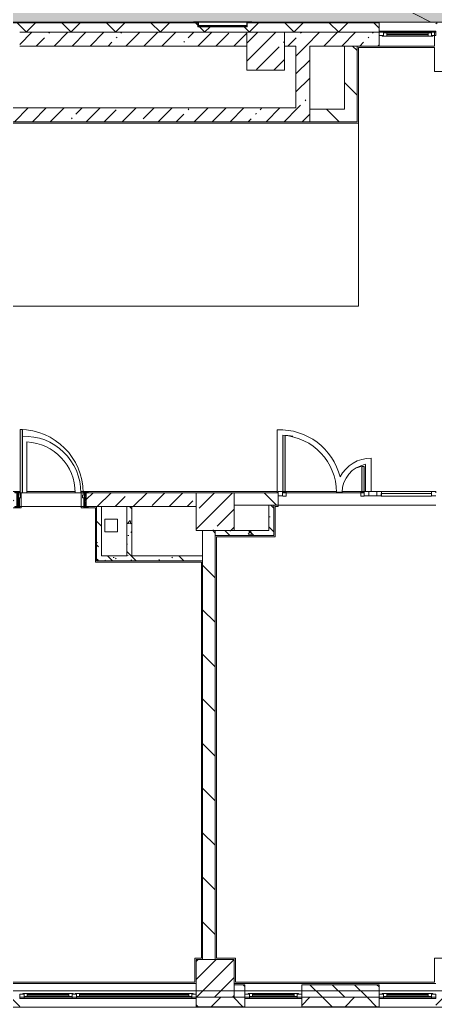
# Model space of a CAD drawing. Header units: millimetres. Extents: x 81382 to 274816, y -8553 to 29000.
# Drawn here: x 174217 to 180806, y -258 to 15398 of the extents above; entities that cross this region are included whole.
import ezdxf

# ---------------------------------------------------------------- set-up
doc = ezdxf.new("R2010")
doc.units = ezdxf.units.MM
for name, color, linetype, lineweight in [('A-DETL-2', 7, 'Continuous', 5), ('A-GENM', 7, 'Continuous', 5), ('A-GLAZ-3', 7, 'Continuous', 5), ('A-GLAZ-CURT-2', 7, 'Continuous', 5), ('A-GLAZ-CWMG-2', 7, 'Continuous', 5), ('A-WALL', 7, 'Continuous', 9), ('A-WALL-2', 7, 'Continuous', 5), ('I-WALL-2', 7, 'Continuous', 5), ('S-COLS-1', 7, 'Continuous', 5), ('Оси', 7, 'Continuous', 9)]:
    doc.layers.add(name, color=color, linetype=linetype, lineweight=lineweight)
doc.layers.add('A-DETL-GENF-2', color=7, linetype='Continuous', lineweight=9, true_color=0xc0c0c0, transparency=0.4)
for name, color, linetype, lineweight, true_color in [('A-DETL-GENF-3', 7, 'Continuous', 5, 0xaaaaaa), ('A-DOOR-5', 7, 'Continuous', 5, 0xe2e2e2), ('A-DOOR-6', 7, 'Continuous', 5, 0xaaaaaa), ('A-DOOR-FRAM-4', 7, 'Continuous', 5, 0xe2e2e2), ('A-DOOR-FRAM-6', 7, 'Continuous', 5, 0xaaaaaa), ('A-FLOR-1', 7, 'Continuous', 5, 0xb7b7b7), ('A-FLOR-2', 7, 'Continuous', 5, 0xaaaaaa), ('A-GENM-1', 7, 'Continuous', 5, 0x737373), ('A-WALL-3', 7, 'Continuous', 5, 0x737373), ('I-WALL-4', 7, 'Continuous', 5, 0x787878)]:
    doc.layers.add(name, color=color, linetype=linetype, lineweight=lineweight, true_color=true_color)
pattern_1 = [(45, (147806.5, 0), (-353.5534, 353.5534), []), (135, (147806.5, 0), (-353.5534, -353.5534), [])]
pattern_2 = [(135, (147806.5, 0), (-353.5534, -353.5534), [])]
pattern_3 = [(135, (147806.5, 0), (-377.171, -377.171), [533.4, -88.9, 17.78, -88.9]), (135, (147806.5, 376.94), (-377.171, -377.171), []), (50, (147806.5, 0), (637.6445, -55.787), [66.675, -733.425]), (355, (147806.5, 0), (-123.35, 668.699), [53.34, -586.74]), (100.451, (147859.6, -4.65), (514.299, 612.908), [56.665, -623.315]), (46.184, (147806.5, 177.8), (948.776, -147.15), [100.012, -1100.137]), (96.636, (147885.6, 165.5), (830.91, 865.997), [84.998, -934.973]), (351.184, (147806.5, 177.8), (830.918, 865.988), [80.01, -880.11]), (21, (147895.4, 133.35), (530.651, -357.928), [66.675, -733.425]), (326, (147895.4, 133.35), (216.308, 644.658), [53.34, -586.74]), (71.451, (147939.6, 103.5), (746.96, 286.724), [56.665, -623.315]), (37.5, (147806.5, 0), (10.8105, 295.9426), [16.764, -562.864, 16.764, -578.866, -588.962]), (37.5, (147806.5, 0), (10.8105, 295.9426), [-1175.258, 16.764, -572.198]), (7.5, (147806.5, 0), (233.869, 350.6318), [16.764, -322.834, 16.764, -549.529, -224.472]), (7.5, (147806.5, 0), (233.869, 350.6318), [-905.891, 16.764, -207.708]), (327.5, (147608.24, 0), (474.5678, -20.0513), [16.764, -205.486, 16.764, -676.656, -920.115]), (327.5, (147608.24, 0), (474.5678, -20.0513), [-915.67, 16.764, -903.351]), (317.5, (147519.34, 0), (518.452, 88.9934), [16.764, -272.161, 16.764, -443.738, -653.415]), (317.5, (147519.34, 0), (518.452, 88.9934), [-749.427, 16.764, -636.651])]
pattern_4 = [(45, (147806.5, 0), (-285.123, 285.123), []), (45, (148091.6, 0), (-285.123, 285.123), [504.031, -100.806, 16.764, -84.042])]

# ---------------------------------------------------------------- blocks, each defined once
blk = doc.blocks.new('BSC_Колонна _Прямоугольная - 600х600-23286269-3_6_3_птичка')
at = {"layer": 'S-COLS-1'}
h = blk.add_hatch(dxfattribs=at)
h.set_pattern_fill('FP_41', color=256, style=0, pattern_type=2)
h.set_pattern_definition([(45, (-29509.74, -7600), (-285.123, 285.123), []), (45, (-29224.6, -7600), (-285.123, 285.123), [504.031, -100.806, 16.764, -84.042])])
h.paths.add_polyline_path([(-300, -300), (300, -300), (300, 300), (-300, 300)])
for p, q in [((300, 300), (-300, 300)), ((-300, 300), (-300, -300)), ((300, -300), (300, 300)), ((-300, -300), (300, -300))]:
    blk.add_line(p, q, dxfattribs=at)
blk = doc.blocks.new('BSC_Колонна _Прямоугольная - 600х600-V20-3_6_3_птичка')
at = {"layer": 'S-COLS-1'}
h = blk.add_hatch(dxfattribs=at)
h.set_pattern_fill('FP_48', color=256, style=0, pattern_type=2)
h.set_pattern_definition([(45, (-29509.74, -200), (-285.123, 285.123), []), (45, (-29224.6, -200), (-285.123, 285.123), [504.031, -100.806, 16.764, -84.042])])
h.paths.add_polyline_path([(-300, -300), (300, -300), (300, 300), (-300, 300), (-300, -60)])
for p, q in [((300, 300), (-300, 300)), ((-300, 300), (-300, -300)), ((300, -300), (300, 300)), ((-300, -300), (300, -300))]:
    blk.add_line(p, q, dxfattribs=at)
blk = doc.blocks.new('BSC_Колонна _Прямоугольная - 600х600-V68-3_6_3_птичка')
at = {"layer": 'S-COLS-1'}
h = blk.add_hatch(dxfattribs=at)
h.set_pattern_fill('FP_93', color=256, style=0, pattern_type=2)
h.set_pattern_definition([(45, (-30310, -14900), (-285.123, 285.123), []), (45, (-30024.88, -14900), (-285.123, 285.123), [504.031, -100.806, 16.764, -84.042])])
h.paths.add_polyline_path([(-300, -300), (300, -300), (300, 300), (-300, 300), (-300, -1)])
for p, q in [((300, 300), (-300, 300)), ((-300, 300), (-300, -300)), ((300, -300), (300, 300)), ((-300, -300), (300, -300))]:
    blk.add_line(p, q, dxfattribs=at)
blk = doc.blocks.new('120_Окно_СКБ_1Ст - 120_Окно_СКБ_1Ст 900х2500_h_-22445987-3_6_3_птичка')
at = {"layer": 'A-GLAZ-3'}
for p, q in [((-450, -127), (-450, -57)), ((-450, -57), (-380, -57)), ((450, -57), (-450, -57)), ((-380, -127), (-450, -127)), ((-450, -127), (-400, -127)), ((-380, -127), (-400, -127)), ((-400, -127), (-400, -137)), ((-400, -137), (400, -137)), ((400, -137), (-400, -137)), ((-380, -57), (-380, -127)), ((380, -87), (-380, -87)), ((-380, -87), (-380, -127)), ((-330, -137), (-330, -87)), ((-330, -107), (330, -107)), ((330, -117), (-330, -117)), ((330, -137), (330, -87)), ((380, -127), (380, -57)), ((380, -57), (450, -57)), ((380, -127), (380, -87)), ((450, -127), (380, -127)), ((400, -127), (380, -127)), ((400, -127), (450, -127)), ((400, -137), (400, -127)), ((450, -57), (450, -127))]:
    blk.add_line(p, q, dxfattribs=at)
blk = doc.blocks.new('120_Окно_СКБ_2Ст - 120_Окно_СКБ_2Ст 2800х2500_створка_-22445922-3_6_3_птичка')
at = {"layer": 'A-GLAZ-3'}
for p, q in [((-1400, -127), (-1400, -57)), ((-1400, -57), (-1330, -57)), ((1400, -57), (-1400, -57)), ((-1330, -127), (-1400, -127)), ((-1400, -127), (-1350, -127)), ((-1330, -127), (-1350, -127)), ((-1350, -127), (-1350, -137)), ((-1350, -137), (520, -137)), ((520, -137), (-1350, -137)), ((-1330, -57), (-1330, -127)), ((500, -87), (-1330, -87)), ((-1330, -87), (-1330, -127)), ((-1280, -137), (-1280, -87)), ((-1280, -107), (450, -107)), ((450, -117), (-1280, -117)), ((450, -137), (450, -87)), ((500, -127), (500, -57)), ((500, -57), (570, -57)), ((500, -127), (500, -87)), ((570, -127), (500, -127)), ((520, -127), (500, -127)), ((520, -127), (550, -127)), ((520, -137), (520, -127)), ((570, -127), (550, -127)), ((550, -127), (550, -137)), ((550, -137), (1350, -137)), ((1350, -137), (550, -137)), ((570, -57), (570, -127)), ((1330, -87), (570, -87)), ((570, -87), (570, -127)), ((620, -137), (620, -87)), ((620, -107), (1280, -107)), ((1280, -117), (620, -117)), ((1280, -137), (1280, -87)), ((1330, -127), (1330, -57)), ((1330, -57), (1400, -57)), ((1330, -127), (1330, -87)), ((1400, -127), (1330, -127)), ((1350, -127), (1330, -127)), ((1350, -127), (1400, -127)), ((1350, -137), (1350, -127)), ((1400, -57), (1400, -127))]:
    blk.add_line(p, q, dxfattribs=at)
blk = doc.blocks.new('120_Окно_СКБ_1Ст - 120_Окно_СКБ_1Ст_900х2500_h_-20705657-3_6_3_птичка')
at = {"layer": 'A-GLAZ-3'}
for p, q in [((-450, -127), (-450, -57)), ((-450, -57), (-380, -57)), ((450, -57), (-450, -57)), ((-380, -127), (-450, -127)), ((-450, -127), (-400, -127)), ((-380, -127), (-400, -127)), ((-400, -127), (-400, -137)), ((-400, -137), (400, -137)), ((400, -137), (-400, -137)), ((-380, -57), (-380, -127)), ((380, -87), (-380, -87)), ((-380, -87), (-380, -127)), ((-330, -137), (-330, -87)), ((-330, -107), (330, -107)), ((330, -117), (-330, -117)), ((330, -137), (330, -87)), ((380, -127), (380, -57)), ((380, -57), (450, -57)), ((380, -127), (380, -87)), ((450, -127), (380, -127)), ((400, -127), (380, -127)), ((400, -127), (450, -127)), ((400, -137), (400, -127)), ((450, -57), (450, -127))]:
    blk.add_line(p, q, dxfattribs=at)
blk = doc.blocks.new('Уголок вложенный - Уголок вложенный-23831105-3_6_3_птичка')
at = {"layer": 'A-GENM'}
for p, q in [((29237, 15288), (29237, 15349)), ((29244, 15358), (29244, 15285)), ((29244, 15285), (29240, 15285))]:
    blk.add_line(p, q, dxfattribs=at)
at = {"layer": 'A-GENM', "flags": 128}
for points in [[(29237, 15349), (29237, 15351), (29236, 15353), (29235, 15355), (29234, 15356), (29232, 15357), (29230, 15358), (29228, 15358)], [(29240, 15285), (29239, 15285), (29239, 15285), (29238, 15286), (29238, 15286), (29237, 15287), (29237, 15287), (29237, 15288)]]:
    blk.add_lwpolyline(points, dxfattribs=at)
at = {"layer": 'A-GENM-1'}
for p, q in [((29164, 15365), (29244, 15365)), ((29164, 15361), (29164, 15365)), ((29228, 15358), (29167, 15358)), ((29244, 15365), (29244, 15358))]:
    blk.add_line(p, q, dxfattribs=at)
at = {"layer": 'A-GENM-1', "flags": 128}
blk.add_lwpolyline([(29167, 15358), (29166, 15358), (29166, 15358), (29165, 15359), (29165, 15359), (29164, 15360), (29164, 15360), (29164, 15361)], dxfattribs=at)
blk = doc.blocks.new('Уголок вложенный - Уголок вложенный-V143-3_6_3_птичка')
at = {"layer": 'A-GENM'}
for p, q in [((30010, 15285), (30010, 15358)), ((30017, 15349), (30017, 15288)), ((30014, 15285), (30010, 15285))]:
    blk.add_line(p, q, dxfattribs=at)
at = {"layer": 'A-GENM', "flags": 128}
for points in [[(30026, 15358), (30024, 15358), (30022, 15357), (30020, 15356), (30019, 15355), (30018, 15353), (30017, 15351), (30017, 15349)], [(30017, 15288), (30017, 15287), (30017, 15287), (30016, 15286), (30016, 15286), (30015, 15285), (30015, 15285), (30014, 15285)]]:
    blk.add_lwpolyline(points, dxfattribs=at)
at = {"layer": 'A-GENM-1'}
for p, q in [((30010, 15365), (30090, 15365)), ((30010, 15358), (30010, 15365)), ((30087, 15358), (30026, 15358)), ((30090, 15365), (30090, 15361))]:
    blk.add_line(p, q, dxfattribs=at)
at = {"layer": 'A-GENM-1', "flags": 128}
blk.add_lwpolyline([(30090, 15361), (30090, 15360), (30090, 15360), (30089, 15359), (30089, 15359), (30088, 15358), (30088, 15358), (30087, 15358)], dxfattribs=at)
blk = doc.blocks.new('Уголок вложенный - Уголок вложенный-V144-3_6_3_птичка')
at = {"layer": 'A-GENM'}
blk.add_line((30010, 15285), (29244, 15285), dxfattribs=at)
at = {"layer": 'A-GENM', "flags": 128}
for points in [[(29237, 15349), (29237, 15351), (29236, 15353), (29235, 15355), (29234, 15356), (29232, 15357), (29230, 15358), (29228, 15358)], [(30026, 15358), (30024, 15358), (30022, 15357), (30020, 15356), (30019, 15355), (30018, 15353), (30017, 15351), (30017, 15349)]]:
    blk.add_lwpolyline(points, dxfattribs=at)
at = {"layer": 'A-GENM-1'}
blk.add_line((29244, 15365), (30010, 15365), dxfattribs=at)
blk = doc.blocks.new('Полоса с поворотом - Полоса с поворотом-23831104-3_6_3_птичка')
at = {"layer": 'A-GENM'}
for p, q in [((19783, 15306), (19017, 15306)), ((19017, 15298), (19783, 15298))]:
    blk.add_line(p, q, dxfattribs=at)
at = {"layer": 'A-GENM-1'}
blk.add_line((19017, 15363), (19783, 15363), dxfattribs=at)
blk = doc.blocks.new('110_Дверь_СКБ_1Ст_Внутренняя1 - Д-4_п__1100x2100h_административные помещения-32218723-3_6_3_птичка')
at = {"layer": 'A-DOOR-5'}
h = blk.add_hatch(color=256, dxfattribs=at)
h.paths.add_polyline_path([(537.5, 30), (537.5, 110), (512.5, 110), (512.5, 70), (502.5, 70), (502.5, 30)])
h.paths.add_polyline_path([(-477.5, 30), (-477.5, 70), (-487.5, 70), (-490.8, 110), (-512.5, 110), (-512.5, 30), (-490.8, 30)])
at = {"layer": 'A-DOOR-6'}
h = blk.add_hatch(dxfattribs=at)
h.set_pattern_fill('FP_83', color=256, style=0, pattern_type=2)
h.set_pattern_definition([(135, (1751.41, 174.685), (-14.14214, -14.14214), []), (225, (1751.41, 174.685), (14.14214, -14.14214), [])])
h.paths.add_polyline_path([(562.5, -110), (562.5, 110), (537.5, 110), (537.5, -110)])
at = {"layer": 'A-DOOR-FRAM-4'}
for points in [[(-447.5, 110), (-447.5, 1110), (-487.5, 1110), (-487.5, 110)], [(-497.5, 110), (-497.5, 118), (-567.5, 118), (-567.5, 110)], [(-497.5, -110), (-497.5, 30), (-512.5, 30), (-512.5, -110)], [(592.5, 110), (592.5, 118), (522.5, 118), (522.5, 110)], [(537.5, -110), (537.5, 30), (522.5, 30), (522.5, -110)], [(-497.5, -118), (-497.5, -110), (-567.5, -110), (-567.5, -118)], [(592.5, -118), (592.5, -110), (522.5, -110), (522.5, -118)]]:
    blk.add_hatch(color=256, dxfattribs=at).paths.add_polyline_path(points)
at = {"layer": 'A-DOOR-FRAM-6'}
h = blk.add_hatch(dxfattribs=at)
h.set_pattern_fill('FP_84', color=256, style=0, pattern_type=2)
h.set_pattern_definition([(45, (-371.384, 174.685), (-14.1421, 14.1421), []), (135, (-371.384, 174.685), (-14.1421, -14.1421), [])])
h.paths.add_polyline_path([(-512.5, -110), (-512.5, 110), (-537.5, 110), (-537.5, -110)])
at = {"layer": 'A-DOOR-6'}
for p, q in [((-487.5, 1110), (-487.5, 110)), ((-447.5, 1110), (-487.5, 1110)), ((-447.5, 110), (-447.5, 1110)), ((-487.5, 110), (-447.5, 110))]:
    blk.add_line(p, q, dxfattribs=at)
blk.add_arc((-487.5, 110), 1000, 360, 90, dxfattribs=at)
at = {"layer": 'A-DOOR-FRAM-6'}
for p, q in [((-497.5, 118), (-567.5, 118)), ((-567.5, 118), (-567.5, 110)), ((-567.5, 110), (-497.5, 110)), ((-512.5, 110), (-537.5, 110)), ((-537.5, 110), (-537.5, -110)), ((-487.5, 110), (-512.5, 110)), ((-512.5, 110), (-512.5, 30)), ((-512.5, -110), (-512.5, 110)), ((-497.5, 110), (-512.5, 110)), ((-512.5, 110), (-512.5, 109)), ((-512.5, 109), (-497.5, 109)), ((-512.5, 30), (-477.5, 30)), ((-497.5, 30), (-512.5, 30)), ((-512.5, 30), (-512.5, -110)), ((-497.5, 110), (-497.5, 118)), ((-497.5, 109), (-497.5, 110)), ((-497.5, -110), (-497.5, 30)), ((-487.5, 70), (-487.5, 110)), ((-477.5, 70), (-487.5, 70)), ((-477.5, 30), (-477.5, 70)), ((512.5, 70), (502.5, 70)), ((502.5, 70), (502.5, 30)), ((502.5, 30), (537.5, 30)), ((512.5, 110), (512.5, 70)), ((537.5, 110), (512.5, 110)), ((592.5, 118), (522.5, 118)), ((522.5, 118), (522.5, 110)), ((537.5, 110), (522.5, 110)), ((522.5, 110), (522.5, 109)), ((522.5, 110), (592.5, 110)), ((522.5, 109), (537.5, 109)), ((537.5, 30), (522.5, 30)), ((522.5, 30), (522.5, -110)), ((537.5, 30), (537.5, 110)), ((562.5, 110), (537.5, 110)), ((537.5, 110), (537.5, -110)), ((537.5, 109), (537.5, 110)), ((537.5, -110), (537.5, 30)), ((562.5, -110), (562.5, 110)), ((592.5, 110), (592.5, 118)), ((-497.5, -110), (-567.5, -110)), ((-567.5, -110), (-567.5, -118)), ((-567.5, -118), (-497.5, -118)), ((-537.5, -110), (-512.5, -110)), ((-512.5, -110), (-497.5, -110)), ((-497.5, -118), (-497.5, -110)), ((522.5, -110), (537.5, -110)), ((592.5, -110), (522.5, -110)), ((522.5, -110), (522.5, -118)), ((522.5, -118), (592.5, -118)), ((537.5, -110), (562.5, -110)), ((592.5, -118), (592.5, -110))]:
    blk.add_line(p, q, dxfattribs=at)
blk = doc.blocks.new('Прямоугольный импост - 50 x 70 мм-31700031-3_6_3_птичка')
at = {"layer": 'A-GLAZ-CWMG-2'}
for p, q in [((-70, 35), (0, 35)), ((-70, -35), (-70, 35)), ((0, -35), (-70, -35)), ((0, -15), (0, -35))]:
    blk.add_line(p, q, dxfattribs=at)
blk = doc.blocks.new('Дверь_Витражная_остекление_ - ДВН_ДАО_Главный вход_1200 в свету-31742133-3_6_3_птичка')
at = {"layer": 'A-DOOR-5'}
for points in [[(-607, 30), (-607, 920), (-643, 925), (-643, 30), (-621, 30)], [(647, 30), (647, 430), (607, 430), (607, 30)]]:
    blk.add_hatch(color=256, dxfattribs=at).paths.add_polyline_path(points)
at = {"layer": 'A-DETL-GENF-3'}
for p, q in [((-607, 30), (-607, 920)), ((647, 430), (607, 430)), ((607, 430), (607, 30)), ((647, 35), (647, 430)), ((-643, 30), (-607, 30)), ((-592, 30), (-643, 30)), ((-592, -40), (-592, 30)), ((592, -40), (592, 30)), ((592, 30), (647, 30)), ((607, 30), (647, 30)), ((-647, -40), (-592, -40)), ((647, -40), (592, -40))]:
    blk.add_line(p, q, dxfattribs=at)
at = {"layer": 'A-DOOR-6'}
blk.add_line((647, 430), (647, 35), dxfattribs=at)
for centre, radius, start, end in [((-647, 30), 895, 79.5087, 89.7197), ((647, 30), 400, 90, 110.0384)]:
    blk.add_arc(centre, radius, start, end, dxfattribs=at)
blk = doc.blocks.new('Системная панель - Стемалит - 40мм-32257327-3_6_3_птичка')
at = {"layer": 'A-GLAZ-CURT-2'}
for p, q in [((65, 35), (-65, 35)), ((-65, 35), (-65, -35)), ((65, -35), (65, 35)), ((-65, -35), (65, -35))]:
    blk.add_line(p, q, dxfattribs=at)
blk = doc.blocks.new('Прямоугольный импост - 50 x 70 мм-31687886-3_6_3_птичка')
at = {"layer": 'A-GLAZ-CWMG-2'}
for p, q in [((-35, 35), (35, 35)), ((-35, -35), (-35, 35)), ((35, 35), (35, -35)), ((35, -35), (-35, -35))]:
    blk.add_line(p, q, dxfattribs=at)
blk = doc.blocks.new('Прямоугольный импост - 50 x 70 мм-31701779-3_6_3_птичка')
at = {"layer": 'A-GLAZ-CWMG-2'}
for p, q in [((0, 35), (-70, 35)), ((-70, 35), (-70, -35)), ((0, -35), (0, 35)), ((-70, -35), (0, -35))]:
    blk.add_line(p, q, dxfattribs=at)
blk = doc.blocks.new('Системная панель - Стекло - 40мм-32257331-3_6_3_птичка')
at = {"layer": 'A-GLAZ-CURT-2'}
h = blk.add_hatch(dxfattribs=at)
h.set_pattern_fill('FP_139', color=256, style=0, pattern_type=2)
h.set_pattern_definition([(45, (-33042.5, -7385), (-1414.21, 1414.21), [1000, -3000]), (45, (-34042.5, -7885), (-1414.21, 1414.21), [3000, -1000]), (45, (-32042.5, -8385), (-1414.21, 1414.21), [1000, -3000])])
h.paths.add_polyline_path([(398, -40), (398, 0), (-398, 0), (-398, -40), (277, -40)])
for p, q in [((398, 0), (-398, 0)), ((-398, 0), (-398, -40)), ((398, -40), (398, 0)), ((-398, -40), (398, -40))]:
    blk.add_line(p, q, dxfattribs=at)
blk = doc.blocks.new('Прямоугольный импост - 50 x 70 мм-31702100-3_6_3_птичка')
at = {"layer": 'A-GLAZ-CWMG-2'}
for p, q in [((-35, 35), (35, 35)), ((-35, -35), (-35, 35)), ((35, 35), (35, -35)), ((35, -35), (-35, -35))]:
    blk.add_line(p, q, dxfattribs=at)
blk = doc.blocks.new('Прямоугольный импост - 50 x 70 мм-31720914-3_6_3_птичка')
at = {"layer": 'A-GLAZ-CWMG-2'}
blk.add_line((32940, 7920), (32145, 7920), dxfattribs=at)

msp = doc.modelspace()

# ---------------------------------------------------------------- hatches: boundary and pattern name
at = {"layer": 'A-DETL-GENF-2'}
msp.add_hatch(color=256, dxfattribs=at).paths.add_polyline_path([(146758.2, 14774.9), (147538.5, 14774.9), (147538.5, 15358), (186566.5, 15358), (186566.5, 23888.3), (181734.6, 23888.3), (181734.6, 27398.1), (145397.4, 27398.1), (145397.4, 14774.9), (145842.9, 14774.9)])
at = {"layer": 'A-WALL-2'}
h = msp.add_hatch(dxfattribs=at)
h.set_pattern_fill('FP_67', color=256, style=0, pattern_type=2)
h.set_pattern_definition(pattern_1)
h.paths.add_polyline_path([(189966.5, 15200), (189966.5, 15350), (185616.5, 15350), (185616.5, 15200), (188863.5, 15200)])
h.paths.add_polyline_path([(177879.5, 15200), (179916.5, 15200), (179916.5, 15350), (177823.5, 15349), (177823.5, 15288), (177816.5, 15285), (177043.5, 15288), (177043.5, 15350), (173416.7, 15349), (173416.7, 15288), (173409.7, 15285), (172236.7, 15288), (172236.7, 15350), (167596.5, 15349), (167596.5, 15288), (167589.5, 15285), (166816.5, 15288), (166816.5, 15350), (162589.5, 15349), (162589.5, 15288), (162582.5, 15285), (162409.5, 15288), (162409.3, 15350), (160666.5, 15350), (160666.5, 15200), (177823.5, 15200)])
h.paths.add_polyline_path([(183216.5, 15200), (183216.5, 15350), (182466.5, 15350), (182466.5, 15200)])
h.paths.add_polyline_path([(181540.8, 15200), (181566.5, 15200), (181566.5, 15350), (181416.5, 15350), (181416.5, 15200)])
h.paths.add_polyline_path([(153966.5, 15200), (154566.5, 15200), (154566.5, 15350), (147846.5, 15350), (147846.5, 15293), (147696.5, 15293), (147696.5, 15200), (152466.5, 15200)])
h.paths.add_polyline_path([(157566.5, 15200), (157566.5, 15350), (156966.5, 15350), (156966.5, 15200), (157284.5, 15200)])
h.paths.add_polyline_path([(155911.5, 15200), (156066.5, 15200), (156066.5, 15350), (155466.5, 15350), (155466.5, 15200)])
h.paths.add_polyline_path([(180816.5, 15200), (181046.5, 15200), (181041.5, 15350), (180816.5, 15350)])
h = msp.add_hatch(dxfattribs=at)
h.set_pattern_fill('FP_65', color=256, style=0, pattern_type=2)
h.set_pattern_definition([(135, (147806.5, 0), (-176.7767, -176.7767), [])])
h.paths.add_polyline_path([(212966.5, -100), (213216.5, -100), (213216.5, 100), (212966.5, 100)])
h.paths.add_polyline_path([(203316.5, -100), (203316.5, 100), (202566.5, 100), (202566.5, -100)])
h.paths.add_polyline_path([(204716.5, -100), (205616.5, -100), (205616.5, 100), (204716.5, 100), (204716.5, -52.2)])
h.paths.add_polyline_path([(212066.5, -100), (212066.5, 100), (211516.5, 100), (211516.5, -100)])
h.paths.add_polyline_path([(209216.5, -100), (209416.5, -100), (209416.5, 100), (209216.5, 100), (209216.5, 42.9)])
h.paths.add_polyline_path([(190466.5, -100), (190716.5, -100), (190716.5, 100), (190466.5, 100)])
h.paths.add_polyline_path([(195966.5, -100), (195966.5, 100), (195716.5, 100), (195716.5, -100)])
h.paths.add_polyline_path([(198816.5, -100), (198816.5, 100), (198066.5, 100), (198066.5, -100)])
h.paths.add_polyline_path([(200216.5, -100), (200466.5, -100), (200466.5, 100), (200216.5, 100), (200216.5, 33.3)])
h.paths.add_polyline_path([(192116.5, -100), (192116.5, 100), (191216.5, 100), (191216.5, -100)])
h.paths.add_polyline_path([(189566.5, -100), (189566.5, 100), (188946.5, 100), (188946.5, -100)])
h.paths.add_polyline_path([(181540.8, -100), (181676.5, -100), (181676.5, 100), (181416.5, 100), (181416.5, -100)])
h.paths.add_polyline_path([(185796.5, -100), (185796.5, 100), (185229.5, 100), (185229.5, -100)])
h.paths.add_polyline_path([(183776.5, -100), (184329.5, -100), (184329.5, 100), (183776.5, 100)])
h.paths.add_polyline_path([(186346.5, -100), (186346.5, 100), (186296.5, 100), (186296.5, -100)])
h.paths.add_polyline_path([(177616.2, -100), (177789.3, -100), (177789.3, 100), (177616.2, 100), (177616.2, 55.2)])
h.paths.add_polyline_path([(178689.3, -100), (179916.5, -100), (179916.5, 100), (178689.3, 100)])
h.paths.add_polyline_path([(173966.5, -100), (174216.2, -100), (174216.2, 100), (173966.5, 100), (173966.5, -63.8)])
h.paths.add_polyline_path([(173366.5, -100), (173366.5, 100), (172616.5, 100), (172616.5, -100), (173302.9, -100)])
h.paths.add_polyline_path([(170316.5, -100), (170516.5, -100), (170516.5, 100), (170316.5, 100), (170316.5, 63.6)])
h.paths.add_polyline_path([(169716.5, -100), (169716.5, 100), (169416.5, 100), (169416.5, -100)])
h.paths.add_polyline_path([(168516.5, -100), (168516.5, 100), (167166.5, 100), (167166.5, -100), (167810.9, -100)])
h.paths.add_polyline_path([(164316.5, -100), (165066.5, -100), (165064.9, 100), (164316.5, 100)])
h.paths.add_polyline_path([(163416.5, -100), (163416.5, 100), (162666.5, 100), (162666.5, -100), (163234.2, -100)])
h.paths.add_polyline_path([(154636.5, -100), (155466.5, -100), (155466.5, 100), (154636.5, 100)])
h.paths.add_polyline_path([(158916.5, -100), (158916.5, 100), (158166.2, 100), (158166.2, -100)])
h.paths.add_polyline_path([(159816.5, -100), (159966.5, -100), (159966.5, 100), (159816.5, 100)])
h = msp.add_hatch(dxfattribs=at)
h.set_pattern_fill('FP_67', color=256, style=0, pattern_type=2)
h.set_pattern_definition(pattern_1)
h.paths.add_polyline_path([(203316.5, -250), (203316.5, -100), (202566.5, -100), (202566.5, -250)])
h.paths.add_polyline_path([(204433.6, -250), (204433.6, -100), (204216.5, -100), (204216.5, -250), (204424.2, -250)])
h.paths.add_polyline_path([(191216.5, -250), (192116.5, -250), (192116.5, -100), (190466.5, -100), (190466.5, -250), (190716.5, -250)])
h.paths.add_polyline_path([(188946.5, -250), (189566.5, -250), (189566.5, -100), (188946.5, -100)])
h.paths.add_polyline_path([(195216.5, -250), (195966.5, -250), (195966.5, -100), (195216.5, -100)])
h.paths.add_polyline_path([(200466.5, -250), (200466.5, -100), (199716.5, -100), (199716.5, -250), (199847.5, -250)])
h.paths.add_polyline_path([(198816.5, -250), (198816.5, -100), (198066.5, -100), (198066.5, -250)])
h.paths.add_polyline_path([(184286.8, -250), (184329.5, -250), (184329.5, -100), (183776.5, -100), (183776.5, -250)])
h.paths.add_polyline_path([(185229.5, -250), (186846.5, -250), (186846.5, -100), (185229.5, -100)])
h.paths.add_polyline_path([(181540.8, -250), (181676.5, -250), (181676.5, -100), (180816.5, -100), (180816.5, -250), (181083.2, -250)])
h.paths.add_polyline_path([(178689.3, -250), (179916.5, -250), (179916.5, -100), (178689.3, -100)])
h.paths.add_polyline_path([(177616.2, -250), (177789.3, -250), (177789.3, -100), (177016.2, -100), (177016.2, -250)])
h.paths.add_polyline_path([(169416.5, -250), (170516.5, -250), (170516.5, -100), (169416.5, -100)])
h.paths.add_polyline_path([(173302.9, -250), (174216.2, -250), (174216.2, -100), (172616.5, -100), (172616.5, -250)])
h.paths.add_polyline_path([(162666.5, -250), (163416.5, -250), (163416.5, -100), (162666.5, -100)])
h.paths.add_polyline_path([(164316.5, -250), (165066.5, -250), (165064.9, -100), (164316.5, -100)])
h.paths.add_polyline_path([(168516.5, -250), (168516.5, -100), (167166.5, -100), (167166.5, -250), (167810.9, -250)])
h.paths.add_polyline_path([(151334.9, -250), (151536.5, -250), (151536.5, -100), (147546.5, -100), (147546.5, -250), (150419.5, -250)])
h.paths.add_polyline_path([(158166.2, -250), (158916.5, -250), (158916.5, -100), (158166.2, -100)])
h.paths.add_polyline_path([(154636.5, -250), (156066.2, -250), (156066.2, -100), (154636.5, -100)])
h.paths.add_polyline_path([(160566.5, -250), (160566.5, -100), (159816.5, -100), (159816.5, -250), (160488.2, -250)])
at = {"layer": 'I-WALL-2'}
h = msp.add_hatch(dxfattribs=at)
h.set_pattern_fill('FP_63', color=256, style=0, pattern_type=2)
h.set_pattern_definition(pattern_4)
h.paths.add_polyline_path([(170316.5, 14980), (173616.5, 14980), (173616.5, 15200), (170316.5, 15200), (170316.5, 15022.5)])
h.paths.add_polyline_path([(179916.5, 14980), (179916.5, 15200), (178416.5, 15200), (178416.5, 14980), (179710.2, 14980)])
h.paths.add_polyline_path([(162116.5, 14980), (165916.7, 14980), (165916.7, 15200), (162116.5, 15200)])
h.paths.add_polyline_path([(167796.5, 14980), (169716.5, 14980), (169716.5, 15200), (166516.7, 15200), (166516.7, 14980), (166895.5, 14980)])
h.paths.add_polyline_path([(177816.5, 14980), (177816.5, 15200), (174216.5, 15200), (174218.2, 14980), (177421.9, 14980)])
h = msp.add_hatch(dxfattribs=at)
h.set_pattern_fill('FP_63', color=256, style=0, pattern_type=2)
h.set_pattern_definition(pattern_4)
h.paths.add_polyline_path([(178816.5, 14000), (178816.5, 14980), (178596.5, 14980), (178596.5, 14000)])
h = msp.add_hatch(dxfattribs=at)
h.set_pattern_fill('FP_66', color=256, style=0, pattern_type=2)
h.set_pattern_definition(pattern_2)
h.paths.add_polyline_path([(179567.7, 13980), (179567.7, 14980), (179367.7, 14980), (179367.7, 13980)])
h = msp.add_hatch(dxfattribs=at)
h.set_pattern_fill('FP_63', color=256, style=0, pattern_type=2)
h.set_pattern_definition(pattern_4)
h.paths.add_polyline_path([(178816.5, 13780), (178816.5, 14000), (168016.5, 14000), (168016.5, 13780), (177879.5, 13780)])
h = msp.add_hatch(dxfattribs=at)
h.set_pattern_fill('FP_66', color=256, style=0, pattern_type=2)
h.set_pattern_definition(pattern_2)
h.paths.add_polyline_path([(178816.5, 13780), (179567.7, 13780), (179567.7, 13980), (178816.5, 13980)])
h = msp.add_hatch(dxfattribs=at)
h.set_pattern_fill('FP_63', color=256, style=0, pattern_type=2)
h.set_pattern_definition(pattern_4)
h.paths.add_polyline_path([(175516.2, 7680), (177016.2, 7680), (177016.2, 7900), (175271.5, 7900), (175271.5, 7680), (175436.2, 7680)])
h.paths.add_polyline_path([(174171.5, 7680), (174171.5, 7900), (173966.5, 7900), (173966.5, 7680), (174141.5, 7680)])
h = msp.add_hatch(dxfattribs=at)
h.set_pattern_fill('FP_66', color=256, style=0, pattern_type=2)
h.set_pattern_definition(pattern_2)
h.paths.add_polyline_path([(190694.2, 7700), (190716.5, 7700), (190716.5, 7900), (189936.5, 7900), (189936.5, 7700)])
h.paths.add_polyline_path([(181416.5, 7700), (185796.5, 7700), (185796.5, 7900), (183816.5, 7900), (183816.5, 7830), (182616.5, 7830), (182616.5, 7900), (181416.5, 7900), (181416.5, 7792.9)])
h.paths.add_polyline_path([(187032.8, 7700), (187436.5, 7700), (187436.5, 7900), (186846.5, 7900), (186846.5, 7700)])
h.paths.add_polyline_path([(186346.5, 7700), (186346.5, 7900), (186296.5, 7900), (186296.5, 7700)])
h.paths.add_polyline_path([(177616.2, 7700), (178316.5, 7700), (178316.5, 7900), (177616.2, 7900), (177616.2, 7857.2)])
h = msp.add_hatch(dxfattribs=at)
h.set_pattern_fill('FP_66', color=256, style=0, pattern_type=2)
h.set_pattern_definition(pattern_2)
h.paths.add_polyline_path([(177314.1, 500), (177317.2, 500), (177317.2, 7300), (177117.2, 7300), (177117.2, 500)])
at = {"layer": 'I-WALL-4'}
h = msp.add_hatch(dxfattribs=at)
h.set_pattern_fill('FP_71', color=256, style=0, pattern_type=2)
h.set_pattern_definition(pattern_3)
h.paths.add_polyline_path([(175516.2, 6820), (175516.2, 7680), (175436.2, 7680), (175436.2, 6820)])
h = msp.add_hatch(dxfattribs=at)
h.set_pattern_fill('FP_71', color=256, style=0, pattern_type=2)
h.set_pattern_definition(pattern_3)
h.paths.add_polyline_path([(175996.2, 6900), (175996.2, 7680), (175916.2, 7680), (175916.2, 6900)])
h = msp.add_hatch(dxfattribs=at)
h.set_pattern_fill('FP_71', color=256, style=0, pattern_type=2)
h.set_pattern_definition(pattern_3)
h.paths.add_polyline_path([(178246.2, 7300), (178246.2, 7700), (178166.2, 7700), (178166.2, 7300)])
h = msp.add_hatch(dxfattribs=at)
h.set_pattern_fill('FP_71', color=256, style=0, pattern_type=2)
h.set_pattern_definition(pattern_3)
h.paths.add_polyline_path([(177317.2, 7220), (178246.2, 7220), (178246.2, 7300), (177317.2, 7300)])
h = msp.add_hatch(dxfattribs=at)
h.set_pattern_fill('FP_71', color=256, style=0, pattern_type=2)
h.set_pattern_definition(pattern_3)
h.paths.add_polyline_path([(177117.2, 6820), (177117.2, 6900), (175516.2, 6900), (175516.2, 6820), (176048.9, 6820)])

# ---------------------------------------------------------------- linework, layer by layer
at = {"layer": 'A-DETL-2'}
msp.add_line((147538.5, 15358), (186566.5, 15358), dxfattribs=at)
at = {"layer": 'A-FLOR-1'}
msp.add_line((180734.7, 15358), (162366.5, 24880), dxfattribs=at)
at = {"layer": 'A-FLOR-2'}
for p, q in [((180796.5, 14960), (179587.7, 14960)), ((179587.7, 14960), (179587.7, 10859)), ((180796.5, 14580), (180796.5, 14960)), ((181436.5, 14580), (180796.5, 14580)), ((179588.7, 13759), (168048.7, 13759)), ((179588.7, 10859), (179588.7, 13759)), ((168037.5, 10859), (179588.7, 10859)), ((178300.8, 8897.4), (178300.8, 7903)), ((178390.8, 7903), (178390.8, 8809.8)), ((174331.5, 7900), (174331.5, 8704)), ((179701, 8349.4), (179701, 7920)), ((179791, 7920), (179791, 8446.9)), ((174218.2, 7920), (171785.5, 7920)), ((174241.5, 7900), (174241.5, 7660)), ((174261.5, 7900), (174331.5, 7900)), ((174331.5, 7920), (175095.3, 7920)), ((175096.5, 7900), (175186.5, 7900)), ((178300.8, 7920), (175185.3, 7920)), ((175191.5, 7660), (175191.5, 7920)), ((178300.8, 7903), (178316.5, 7903)), ((178390.8, 7920), (179238.7, 7920)), ((179239.5, 7906.5), (179329.5, 7906.5)), ((179330.6, 7920), (179681.5, 7920)), ((178316.5, 7680), (178266.2, 7680)), ((178266.2, 7680), (178266.2, 7200)), ((178316.5, 7700), (178316.5, 7680)), ((174241.5, 7660), (173987.5, 7660)), ((175416.2, 7660), (175191.5, 7660)), ((175416.2, 6800), (175416.2, 7660)), ((175566.5, 7480), (175766.5, 7480)), ((175566.5, 7280), (175566.5, 7480)), ((175766.5, 7480), (175766.5, 7280)), ((175766.5, 7280), (175566.5, 7280)), ((178266.2, 7200), (177337.2, 7200)), ((177337.2, 7200), (177337.2, 520)), ((177097.2, 6800), (175416.2, 6800)), ((177097.2, 520), (177097.2, 6800)), ((176996.2, 140), (176996.2, 520)), ((176996.2, 520), (177097.2, 520)), ((177337.2, 520), (177636.2, 520)), ((177636.2, 520), (177636.2, 140)), ((180796.5, 140), (180796.5, 520)), ((180796.5, 520), (181436.5, 520)), ((173986.5, 140), (176996.2, 140)), ((177636.2, 140), (180796.5, 140))]:
    msp.add_line(p, q, dxfattribs=at)
for centre, radius, start, end in [((174291.5, 7900), 895, 0, 91.92148), ((178334.5, 7903), 995, 14.33829, 91.93805), ((178334.5, 7906.5), 905, 360, 86.42904), ((174291.5, 7900), 805, 360, 87.15183), ((179783.5, 7903), 544, 89.21005, 153.06648), ((179783.5, 7903), 454, 100.46985, 179.55829)]:
    msp.add_arc(centre, radius, start, end, dxfattribs=at)
at = {"layer": 'A-WALL'}
for p, q in [((177045.2, 15353), (173415, 15353)), ((177043.9, 15350), (173416.3, 15350)), ((179916.5, 15353), (177821.7, 15353)), ((179916.5, 15350), (177823.1, 15350)), ((177816.5, 15200), (174218.2, 15200)), ((179916.5, 15200), (178416.5, 15200)), ((179567.7, 14980), (179367.7, 14980)), ((175516.2, 7680), (175436.2, 7680)), ((175996.2, 7680), (175916.2, 7680)), ((178246.2, 7700), (178166.2, 7700)), ((177317.2, 7300), (177317.2, 7220)), ((177117.2, 6820), (177117.2, 6900)), ((177616.2, -100), (177789.3, -100)), ((178689.3, -100), (179916.5, -100)), ((177016.2, -250), (177789.3, -250)), ((177016.2, -253), (177789.3, -253)), ((178689.3, -250), (179916.5, -250)), ((178689.3, -253), (179916.5, -253))]:
    msp.add_line(p, q, dxfattribs=at)
at = {"layer": 'A-WALL-2'}
for p, q in [((179916.5, 15200), (179916.5, 15358)), ((174218.2, 15200), (177816.5, 15200)), ((178416.5, 15200), (180816.5, 15200)), ((177789.3, 100), (177616.2, 100)), ((177789.3, -258), (177789.3, 100)), ((179916.5, 100), (178689.3, 100)), ((178689.3, 100), (178689.3, -258)), ((179916.5, -258), (179916.5, 100)), ((174216.2, -100), (177016.2, -100)), ((177016.2, -100), (177016.2, -258)), ((177789.3, -100), (178689.3, -100)), ((179916.5, -100), (180816.5, -100)), ((184329.5, -258), (169416.5, -258))]:
    msp.add_line(p, q, dxfattribs=at)
at = {"layer": 'A-WALL-3'}
for p, q in [((176973.5, 15358), (173486.7, 15358)), ((177047.4, 15358), (177034.5, 15358)), ((177832.5, 15358), (177819.6, 15358)), ((181039.5, 15358), (177893.5, 15358))]:
    msp.add_line(p, q, dxfattribs=at)
at = {"layer": 'I-WALL-2'}
for p, q in [((179916.5, 14980), (179916.5, 15200)), ((180796.5, 14980), (180796.5, 15200)), ((174218.2, 14980), (177816.5, 14980)), ((178416.5, 14980), (178596.5, 14980)), ((178596.5, 14980), (178596.5, 14000)), ((178816.5, 14980), (179367.7, 14980)), ((178816.5, 13780), (178816.5, 14980)), ((179367.7, 14980), (179367.7, 13980)), ((179567.7, 13780), (179567.7, 14980)), ((180796.5, 14980), (179567.7, 14980)), ((178596.5, 14000), (168016.5, 14000)), ((179367.7, 13980), (178816.5, 13980)), ((168016.5, 13780), (179567.7, 13780)), ((174331.5, 7900), (175096.5, 7900)), ((175186.5, 7900), (175221.5, 7900)), ((177016.2, 7900), (175301.5, 7900)), ((178316.5, 7900), (177616.2, 7900)), ((178316.5, 7700), (178316.5, 7900)), ((178386.5, 7900), (179681.5, 7900)), ((175231.5, 7680), (174211.5, 7680)), ((175301.5, 7680), (175436.2, 7680)), ((175436.2, 7680), (175436.2, 6820)), ((175516.2, 7680), (175916.2, 7680)), ((175516.2, 6900), (175516.2, 7680)), ((175916.2, 7680), (175916.2, 6900)), ((175996.2, 7680), (177016.2, 7680)), ((175996.2, 6900), (175996.2, 7680)), ((177616.2, 7700), (178166.2, 7700)), ((178166.2, 7700), (178166.2, 7300)), ((178246.2, 7220), (178246.2, 7700)), ((180816.5, 7700), (178246.2, 7700)), ((177117.2, 7300), (177117.2, 6900)), ((177317.2, 500), (177317.2, 7220)), ((177317.2, 7220), (178246.2, 7220)), ((178166.2, 7300), (177616.2, 7300)), ((175916.2, 6900), (175516.2, 6900)), ((177117.2, 6900), (175996.2, 6900)), ((175436.2, 6820), (177117.2, 6820)), ((177117.2, 6820), (177117.2, 500)), ((173966.5, 120), (177016.2, 120)), ((177616.2, 120), (180816.5, 120))]:
    msp.add_line(p, q, dxfattribs=at)
at = {"layer": 'Оси'}
msp.add_line((174066.5, 0), (186566.5, 0), dxfattribs=at)

# ---------------------------------------------------------------- block references
at = {"layer": 'A-DOOR-6'}
for name, p in [('110_Дверь_СКБ_1Ст_Внутренняя1 - Д-4_п__1100x2100h_административные помещения-32218723-3_6_3_птичка', (174709, 7790)), ('Дверь_Витражная_остекление_ - ДВН_ДАО_Главный вход_1200 в свету-31742133-3_6_3_птичка', (179034, 7885))]:
    msp.add_blockref(name, p, dxfattribs=at)
at = {"layer": 'A-GENM'}
for name in ['Уголок вложенный - Уголок вложенный-23831105-3_6_3_птичка', 'Уголок вложенный - Уголок вложенный-V144-3_6_3_птичка', 'Уголок вложенный - Уголок вложенный-V143-3_6_3_птичка']:
    msp.add_blockref(name, (147806.5, 0), dxfattribs=at)
at = {"layer": 'A-GENM-1'}
msp.add_blockref('Полоса с поворотом - Полоса с поворотом-23831104-3_6_3_птичка', (158033.5, 0), dxfattribs=at)
at = {"layer": 'A-GLAZ-3'}
msp.add_blockref('120_Окно_СКБ_1Ст - 120_Окно_СКБ_1Ст_900х2500_h_-20705657-3_6_3_птичка', (180366.5, 15275), dxfattribs=at)
at = {"layer": 'A-GLAZ-3', "rotation": 180}
for name, p in [('120_Окно_СКБ_2Ст - 120_Окно_СКБ_2Ст 2800х2500_створка_-22445922-3_6_3_птичка', (175616.2, -175)), ('120_Окно_СКБ_1Ст - 120_Окно_СКБ_1Ст 900х2500_h_-22445987-3_6_3_птичка', (178239.3, -175)), ('120_Окно_СКБ_1Ст - 120_Окно_СКБ_1Ст 900х2500_h_-22445987-3_6_3_птичка', (180366.5, -175))]:
    msp.add_blockref(name, p, dxfattribs=at)
at = {"layer": 'A-GLAZ-CURT-2'}
for name, p in [('Системная панель - Стемалит - 40мм-32257327-3_6_3_птичка', (179816.5, 7885)), ('Системная панель - Стекло - 40мм-32257331-3_6_3_птичка', (180349, 7885))]:
    msp.add_blockref(name, p, dxfattribs=at)
at = {"layer": 'A-GLAZ-CWMG-2', "rotation": 180}
msp.add_blockref('Прямоугольный импост - 50 x 70 мм-31701779-3_6_3_птичка', (178316.5, 7885), dxfattribs=at)
at = {"layer": 'A-GLAZ-CWMG-2', "extrusion": (0, 0, -1), "rotation": 180}
for name, p in [('Прямоугольный импост - 50 x 70 мм-31687886-3_6_3_птичка', (-179716.5, 7885)), ('Прямоугольный импост - 50 x 70 мм-31702100-3_6_3_птичка', (-179916.5, 7885)), ('Прямоугольный импост - 50 x 70 мм-31700031-3_6_3_птичка', (-180816.5, 7885))]:
    msp.add_blockref(name, p, dxfattribs=at)
at = {"layer": 'A-GLAZ-CWMG-2'}
msp.add_blockref('Прямоугольный импост - 50 x 70 мм-31720914-3_6_3_птичка', (147806.5, 0), dxfattribs=at)
at = {"layer": 'S-COLS-1'}
for name, p in [('BSC_Колонна _Прямоугольная - 600х600-V68-3_6_3_птичка', (178116.5, 14900)), ('BSC_Колонна _Прямоугольная - 600х600-23286269-3_6_3_птичка', (177316.2, 7600)), ('BSC_Колонна _Прямоугольная - 600х600-V20-3_6_3_птичка', (177316.2, 200))]:
    msp.add_blockref(name, p, dxfattribs=at)

doc.saveas('drawing.dxf')
